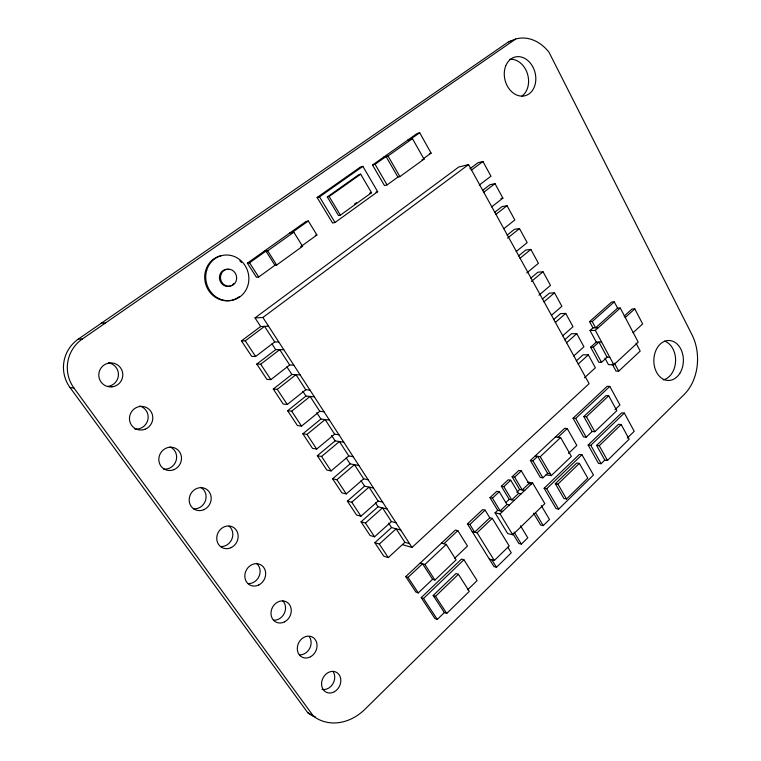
<?xml version="1.0" encoding="UTF-8"?>
<svg xmlns="http://www.w3.org/2000/svg" width="761" height="761" viewBox="0 0 761 761"><rect width="100%" height="100%" fill="white"/><g stroke="black" fill="none" stroke-linecap="round" stroke-linejoin="round"><path stroke-width="1.14" d="M533.604 513.218L540.662 525.061L543.221 525.623L549.49 519.478L541.29 505.627M627.245 438.136L634.227 431.297L624.324 413.071L621.632 412.881L588.139 445.042L598.45 463.363L601.104 463.715L604.814 460.091L607.487 460.434L629.176 439.173L621.166 424.533L618.474 424.305L596.605 445.413L604.814 460.091M489.361 559.116L494.308 560.496L509.204 545.979L492.281 518.355L489.799 517.803L485.099 510.136L482.645 509.613L467.435 523.91L494.003 566.584L496.486 567.297L511.268 552.809L507.834 547.207M566.536 498.997L587.787 478.184L579.368 463.392L576.733 463.03L555.302 483.701L563.93 498.531L566.536 498.997L557.899 484.129L555.302 483.701M512.752 533.471L518.85 543.487L521.371 544.115L527.792 537.827L520.514 525.784M558.669 509.138L593.456 475.007L581.984 454.764L579.368 454.431L544.134 488.286L556.082 508.633L558.669 509.138L546.702 488.724L544.134 488.286M467.663 589.804L477.09 580.605L463.925 559.782L461.508 559.078L421.194 597.623L434.94 618.541L437.299 619.444L444.348 612.567L446.736 613.452L469.309 591.373L458.407 574.279L455.991 573.528L433.18 595.454L444.348 612.567M502.679 511.392L497.694 510.336L495.059 512.838L507.711 533.575L512.733 534.774L544.838 503.63L532.605 482.912L527.516 482.055M557.899 484.129L579.368 463.392M596.605 445.413L599.259 445.718L621.166 424.533M546.702 488.724L581.984 454.764M433.18 595.454L435.549 596.282L458.407 574.279M588.139 445.042L590.783 445.337L624.324 413.071M594.807 431.734L616.838 410.674L608.705 395.777L606.022 395.625L583.811 416.543L592.153 431.477L594.807 431.734L586.455 416.752L583.811 416.543M546.122 474.826L551.278 475.635L571.387 456.372L560.619 437.518L555.435 436.957M421.194 597.623L423.525 598.469L463.925 559.782M454.498 558.422L467.482 546.056L457.818 530.655L455.411 530.056L405.746 576.6L408.048 577.38L422.536 563.777L432.59 579.273L434.959 580.053L456.096 559.896L446.26 544.41L441.494 543.097M568.524 453.375L576.819 445.461L567.249 428.576L564.652 428.319L530.379 460.453L540.329 477.432L542.888 477.841L547.597 473.352L550.174 473.751M614.974 409.703L619.92 404.976L609.827 386.417L607.164 386.293L573.052 418.227L583.563 436.9L586.189 437.175L592.153 431.477M472.21 531.568L477.099 532.786L492.281 518.355M506.94 504.438L500.177 510.859L492.453 498.151L489.979 497.656L496.781 491.283L499.273 491.749L506.94 504.438L509.451 504.952M518.574 493.394L511.763 499.863L503.83 486.669L501.337 486.222L508.196 479.801L510.707 480.22L518.574 493.394L521.104 493.86M528.866 483.615L522.217 489.932L514.617 477.166L512.105 476.757L518.802 470.479L521.323 470.869L528.866 483.615L531.416 484.053M495.059 512.838L500.034 513.913L532.605 482.912M405.746 576.6L415.934 592.096L418.265 592.924L432.59 579.273M489.799 517.803L474.645 532.177L469.86 524.491L467.435 523.91M506.046 502.422L509.252 499.378L514.284 500.348M516.776 492.234L519.687 489.475L524.757 490.388M420.205 563.045L424.885 564.5L446.26 544.41M535.126 455.991L540.253 456.686L560.619 437.518M469.86 524.491L485.099 510.136M586.455 416.752L608.705 395.777M573.052 418.227L575.668 418.445L609.827 386.417M503.83 486.669L510.707 480.22M443.872 543.754L457.818 530.655M492.453 498.151L499.273 491.749M514.617 477.166L521.323 470.869M530.379 460.453L532.919 460.814L537.685 456.343L547.597 473.352M558.022 437.242L567.249 428.576M612.263 364.129L616.01 371.092L618.693 371.159L640.201 351.078L636.025 343.154M402.74 544.733L412.024 547.444L589.119 383.677L468.557 164.595L458.769 167.011L255.03 317.898L260.652 326.526L268.566 326.222M604.947 358.108L608.477 364.652L613.832 364.757L638.222 342.146L620.272 308.015L617.58 308.129L595.587 327.82L592.22 321.551L589.575 321.627L592.943 327.877L598.251 327.763M400.743 530.056L391.563 527.563L374.84 542.688L383.744 556.158L388.272 557.604L404.909 542.317L409.57 543.658M633.095 332.7L642.636 323.939L634.788 308.88L632.087 308.995L624.21 316.11M584.467 377.798L595.378 367.772L588.339 354.845L583.059 354.797L576.296 360.914M601.609 342.05L596.291 342.079L590.65 347.178L598.859 362.293L601.513 362.341L607.107 357.204L609.78 357.232M374.84 542.688L379.32 544.039L396.12 528.8L404.909 542.317M578.17 364.072L588.339 354.845M625.152 317.603L634.788 308.88M590.65 347.178L593.295 347.178L598.945 342.06L607.107 357.204M573.708 355.958L583.925 346.759L576.781 333.651L571.53 333.737L564.681 339.806M387.092 508.995L378.027 506.769L361.047 521.827L370.093 535.506L374.555 536.819L391.439 521.599L396.043 522.807M596.291 342.079L590.032 330.483L592.943 327.877M590.032 330.483L595.33 330.379L620.272 308.015M589.575 321.627L611.625 302.041L614.298 301.898L617.58 308.129M566.469 342.811L576.781 333.651M361.047 521.827L365.47 523.045L382.526 507.872L391.439 521.599M592.22 321.551L614.298 301.898M562.636 335.839L572.995 326.697L565.746 313.408L560.534 313.618L553.589 319.649M373.537 488.096L364.595 486.146L347.368 501.128L356.557 515.016L360.952 516.196L378.093 501.052L382.631 502.117M555.302 322.512L565.746 313.408M347.368 501.128L351.734 502.212L369.037 487.116L378.093 501.052M551.373 315.387L561.875 306.303L554.522 292.823L549.347 293.166L542.308 299.159M358.897 465.513L350.089 463.868L332.595 478.774L341.917 492.881L346.255 493.908L363.663 478.84L368.143 479.772M543.934 301.87L554.522 292.823M332.595 478.774L336.885 479.706L354.455 464.686L363.663 478.84M343.791 442.217L335.116 440.885L317.347 455.696L326.83 470.051L331.092 470.926L348.776 455.934L353.19 456.705M538.959 295.182L550.488 285.413L543.031 271.744L537.894 272.219L530.759 278.165M317.347 455.696L321.561 456.476L339.425 441.542L348.776 455.934M531.406 281.465L543.031 271.744M329.437 420.082L320.904 419.054L302.859 433.789L312.495 448.353L316.681 449.085L334.631 434.179L338.978 434.797M526.736 272.99L538.427 263.287L530.864 249.418L525.756 250.036L518.526 255.943M302.859 433.789L307.006 434.407L325.137 419.568L334.631 434.179M519.972 258.321L530.864 249.418M516.224 251.52L527.164 242.635L519.497 228.566L514.426 229.327L507.102 235.187M314.341 396.804L305.951 396.091L287.629 410.74L297.418 425.542L301.537 426.112L319.763 411.301L324.043 411.758M507.539 238.136L519.497 228.566M287.629 410.74L291.691 411.197L310.117 396.443L319.763 411.301M300.119 374.878L291.872 374.479L273.285 389.033L283.216 404.072L287.268 404.481L305.77 389.756L309.974 390.07M503.715 228.785L514.817 219.977L507.035 205.698L502.003 206.612L494.574 212.424M273.285 389.033L277.28 389.337L295.972 374.678L305.77 389.756M495.83 214.459L507.035 205.698M491.654 206.868L502.907 198.136L495.011 183.648L490.027 184.714L482.493 190.469M283.777 349.68L275.701 349.641L256.79 364.081L266.902 379.378L270.859 379.615L289.675 364.995L293.803 365.128M483.435 192.504L495.011 183.648M256.79 364.081L260.7 364.205L279.715 349.66L289.675 364.995M260.652 326.526L241.446 340.871L251.72 356.405L255.601 356.481L274.711 341.955L278.754 341.917M479.316 185.028L490.95 176.2L482.94 161.513L478.003 162.73L469.908 168.771M471.202 170.283L482.94 161.513M241.446 340.871L245.27 340.823L264.581 326.374L274.711 341.955M255.03 317.898L262.887 317.461L468.557 164.595M302.574 246.317L300.795 246.621L316.909 234.987L308.329 220.985L305.951 221.499L247.373 263.144L256.467 277.308L258.692 277.014L274.94 265.285L276.662 265.028L302.574 246.317L293.822 232.2L289.732 233.028M335.021 222.507L377.684 191.696L362.873 166.364L360.343 167.087L317.109 197.48L332.567 223.011L335.021 222.507L319.515 196.861L317.109 197.48M423.82 158.383L431.106 153.123L419.701 132.756L417.018 133.584L372.529 165.013L384.476 185.57L387.064 184.923L397.908 177.094L399.886 176.6L424.029 159.154L412.472 138.664L407.82 140.081M354.54 204.034L356.424 202.673M340.376 215.163L371.549 192.714L360.685 174.193L358.783 174.716L327.306 196.947L338.512 215.563L340.376 215.163L329.142 196.481L327.306 196.947M247.373 263.144L249.579 262.783L265.97 251.12L274.94 265.285M292.062 232.552L308.329 220.985M263.715 251.52L267.672 250.816L293.822 232.2M329.142 196.481L360.685 174.193M372.529 165.013L375.087 164.281L386.074 156.519L397.908 177.094M410.474 139.273L419.701 132.756M383.477 157.27L388.024 155.957L412.472 138.664M319.515 196.861L362.873 166.364M78.373 339.064L508.51 41.836L515.663 39.039A42.264 32.609 76 0 1 548.966 52.167L692.025 334.83A43.339 32.095 -89.1 0 1 684.225 394.426L365.099 709.138A48.989 40.333 -64.4 0 1 313.561 716.301L307.682 712.6L70.022 387.53A34.587 34.331 -19.1 0 1 78.373 339.064L82.369 338.968L515.663 39.039M429.309 153.627L431.106 153.123M422.003 159.705L424.029 159.154M369.627 193.17L371.549 192.714M375.972 192.114L377.684 191.696M500.9 198.526L502.907 198.136M315.311 235.292L316.909 234.987M101.346 323.187L105.56 322.911M70.022 387.53L73.931 387.986L313.561 716.301M245.27 340.823L255.601 356.481M260.7 364.205L270.859 379.615M277.28 389.337L287.268 404.481M291.691 411.197L301.537 426.112M307.006 434.407L316.681 449.085M321.561 456.476L331.092 470.926M336.885 479.706L346.255 493.908M351.734 502.212L360.952 516.196M365.47 523.045L374.555 536.819M379.32 544.039L388.272 557.604M423.525 598.469L437.299 619.444M408.048 577.38L418.265 592.924M271.972 343.905L275.701 349.641M286.868 366.792L291.872 374.479M302.859 391.354L305.951 396.091M316.747 412.671L320.904 419.054M331.539 435.397L335.116 440.885M346.312 458.074L350.089 463.868M361.028 480.667L364.595 486.146M375.496 502.897L378.027 506.769M388.652 523.092L391.563 527.563M435.549 596.282L446.736 613.452M262.887 317.461L412.024 547.444M424.885 564.5L434.959 580.053M249.579 262.783L258.692 277.014M267.672 250.816L276.662 265.028M477.099 532.786L494.308 560.496M491.825 559.801L496.486 567.297M514.046 532.053L521.371 544.115M489.979 497.656L497.694 510.336M500.034 513.913L512.733 534.774M501.337 486.222L509.252 499.378M535.554 512.752L543.221 525.623M512.105 476.757L519.687 489.475M532.919 460.814L542.888 477.841M540.253 456.686L551.278 475.635M375.087 164.281L387.064 184.923M388.024 155.957L399.886 176.6M575.668 418.445L586.189 437.175M590.783 445.337L601.104 463.715M599.259 445.718L607.487 460.434M593.295 347.178L601.513 362.341M595.33 330.379L613.832 364.757M614.403 363.187L618.693 371.159M73.931 387.986A34.92 34.711 -25.3 0 1 82.369 338.968M231.068 300.395A22.916 21.422 74.1 0 1 205.194 282.103A22.916 21.422 74.1 0 1 221.832 255.525M239.81 260.814A22.916 21.422 74.1 0 1 241.484 262.478M239.154 296.714A22.916 21.422 74.1 0 1 232.153 300.138M230.326 285.993A8.609 8.048 74.2 0 1 219.434 278.345A8.609 8.048 74.2 0 1 228.89 269.48M233.722 283.558A8.609 8.048 74.2 0 1 232.181 285.014M664.515 341.118A19.834 14.735 -89 0 1 675.578 361.085A19.834 14.735 -89 0 1 663.183 379.92M509.613 59.339A19.824 15.401 75.5 0 1 527.268 73.218A19.824 15.401 75.5 0 1 521.989 96.057M315.463 716.91A48.504 40.067 -64.2 0 1 307.682 712.6M333.033 671.459A11.073 9.151 -63.3 0 1 332.814 683.977A11.073 9.151 -63.3 0 1 321.998 689.39M309.356 636.691A11.158 9.427 -63 0 1 309.632 648.534A11.158 9.427 -63 0 1 299.71 654.879M282.597 600.629A11.272 9.731 -62.6 0 1 284.443 613.062A11.272 9.731 -62.6 0 1 273.817 620.196M256.428 563.33A11.367 10.045 -62.2 0 1 259.178 576.096A11.367 10.045 -62.2 0 1 248.086 583.592M229.042 526.136A11.482 10.378 -61.5 0 1 231.877 539.149A11.482 10.378 -61.5 0 1 220.471 546.541M200.628 487.297A11.586 10.711 -60.7 0 1 205.46 500.633A11.586 10.711 -60.7 0 1 193.389 508.852M170.141 446.954A11.71 11.092 -59.2 0 1 176.143 460.529A11.71 11.092 -59.2 0 1 163.548 469.118M139.596 406.032A11.824 11.463 -56.3 0 1 147.919 419.568A11.824 11.463 -56.3 0 1 134.735 429.033M108.595 362.883A11.948 11.843 -37.8 0 1 107.71 386.417M508.51 41.836A41.884 32.457 75.9 0 1 511.354 41.18M310.545 656.753A11.272 9.493 -63.3 0 0 313.522 637.813A11.272 9.493 -63.3 0 0 297.437 646.669A11.272 9.493 -63.3 0 0 310.545 656.753M284.604 621.823A11.386 9.807 -62.9 0 0 287.658 602.674A11.386 9.807 -62.9 0 0 271.135 611.359A11.386 9.807 -62.9 0 0 284.604 621.823M334.488 691.682A11.187 9.208 -63.6 0 0 337.399 672.943A11.187 9.208 -63.6 0 0 321.713 681.97A11.187 9.208 -63.6 0 0 334.488 691.682M258.807 584.952A11.482 10.121 -62.5 0 0 261.946 565.585A11.482 10.121 -62.5 0 0 244.975 574.079A11.482 10.121 -62.5 0 0 258.807 584.952M231.125 547.625A11.596 10.464 -62 0 0 234.34 528.029A11.596 10.464 -62 0 0 216.895 536.324A11.596 10.464 -62 0 0 231.125 547.625M203.977 509.651A11.71 10.806 -61.3 0 0 207.277 489.837A11.71 10.806 -61.3 0 0 189.346 497.913A11.71 10.806 -61.3 0 0 203.977 509.651M174.06 469.613A11.834 11.187 -60.1 0 0 177.446 449.551A11.834 11.187 -60.1 0 0 158.982 457.399A11.834 11.187 -60.1 0 0 174.06 469.613M145.151 429.204A11.948 11.567 -57.9 0 0 148.633 408.904A11.948 11.567 -57.9 0 0 129.636 416.505A11.948 11.567 -57.9 0 0 145.151 429.204M111.877 386.873A12.071 11.967 -44.6 0 0 120.618 367.905A12.071 11.967 -44.6 0 0 99.891 369.951A12.071 11.967 -44.6 0 0 111.877 386.873M206.669 270.393A22.963 21.46 74.2 0 0 232.143 300.291A22.963 21.46 74.2 0 0 243.082 262.868A22.963 21.46 74.2 0 0 206.669 270.393M679.82 373.356A19.995 14.782 -89 0 0 671.354 340.795A19.995 14.782 -89 0 0 654.66 367.297A19.995 14.782 -89 0 0 679.82 373.356M505.675 66.045A20.005 15.477 75.7 0 0 521.57 96.133A20.005 15.477 75.7 0 0 532.9 66.978A20.005 15.477 75.7 0 0 505.675 66.045M221.185 273.874A8.628 8.057 74.3 0 0 229.337 286.288A8.628 8.057 74.3 0 0 235.159 272.98A8.628 8.057 74.3 0 0 221.185 273.874"/></g></svg>
